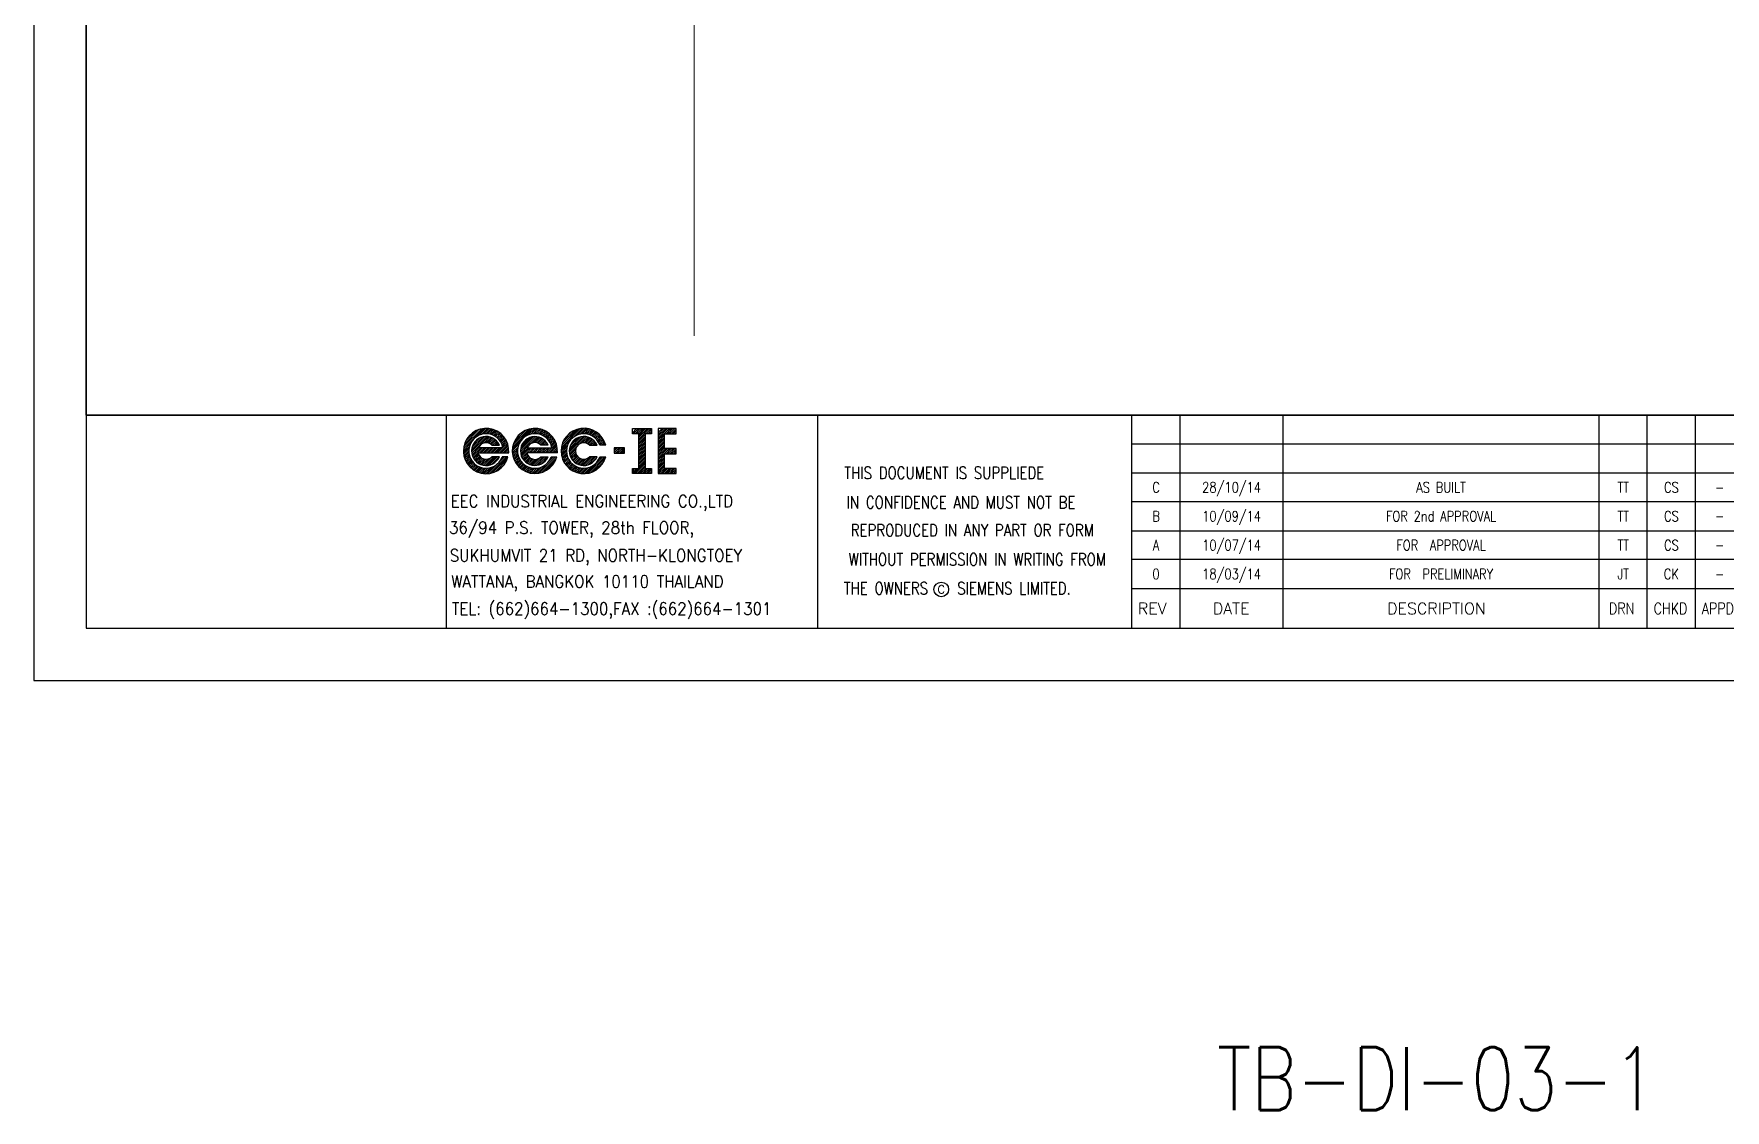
# Model space of a CAD drawing. Header units: millimetres. Extents: x -14942 to 24072, y -50285 to 2207.
# Drawn here: x 1066.4 to 1308.6, y -5358.4 to -5204.3 of the extents above; entities that cross this region are included whole.
import ezdxf
from ezdxf.enums import TextEntityAlignment as Align

# ---------------------------------------------------------------- set-up
doc = ezdxf.new("R2010")
doc.units = ezdxf.units.MM
doc.header["$MEASUREMENT"] = 0
doc.layers.get('0').update_dxf_attribs({"linetype": 'CONTINUOUS'})
for name, color, linetype in [('52049_PAPER A4$0$Frame_A1', 253, 'CONTINUOUS'), ('BEAM', 3, 'CONTINUOUS'), ('INSTRUMENT', 1, 'CONTINUOUS'), ('TEXT', 2, 'CONTINUOUS')]:
    doc.layers.add(name, color=color, linetype=linetype)
doc.styles.add('52049_PAPER A4$0$Romans-title', font='romans.shx')
doc.styles.add('ROMANS', font='romans')

# ---------------------------------------------------------------- blocks, each defined once
blk = doc.blocks.new('52049_PAPER A4$0$eec-ie')
at = {"layer": '52049_PAPER A4$0$Frame_A1', "color": 0, "lineweight": -3}
for p, q in [((0, 0), (0.873, 0.873)), ((0.013, 0.091), (0.781, 0.859)), ((0.04, 0.196), (0.677, 0.833)), ((0.09, 0.324), (0.549, 0.783)), ((0.649, 0.571), (0.955, 0.877)), ((0.773, 0.617), (1.031, 0.875)), ((0.87, 0.637), (1.102, 0.868)), ((0.955, 0.643), (1.168, 0.856)), ((1.03, 0.64), (1.231, 0.841)), ((1.099, 0.631), (1.29, 0.822)), ((1.162, 0.617), (1.346, 0.8)), ((1.221, 0.598), (1.399, 0.776)), ((1.276, 0.575), (1.45, 0.749)), ((2.109, 0.082), (2.883, 0.856)), ((2.133, 0.184), (2.78, 0.831)), ((2.181, 0.31), (2.655, 0.784)), ((2.557, 0.452), (2.973, 0.869)), ((2.773, 0.591), (3.055, 0.872)), ((2.889, 0.628), (3.131, 0.87)), ((2.983, 0.644), (3.201, 0.862)), ((3.064, 0.648), (3.267, 0.85)), ((3.138, 0.643), (3.329, 0.834)), ((3.206, 0.633), (3.387, 0.815)), ((3.268, 0.618), (3.443, 0.793)), ((3.326, 0.598), (3.496, 0.768)), ((3.381, 0.574), (3.547, 0.74)), ((4.192, 0.06), (4.997, 0.865)), ((4.213, 0.16), (4.897, 0.843)), ((4.254, 0.278), (4.779, 0.803)), ((4.693, 0.483), (5.085, 0.875)), ((4.878, 0.591), (5.165, 0.877)), ((4.991, 0.625), (5.239, 0.873)), ((5.083, 0.64), (5.308, 0.864)), ((5.164, 0.643), (5.373, 0.852)), ((5.237, 0.638), (5.435, 0.835)), ((5.304, 0.627), (5.493, 0.815)), ((5.366, 0.611), (5.548, 0.792)), ((5.424, 0.591), (5.6, 0.767)), ((5.478, 0.567), (5.65, 0.739)), ((7.232, 0.683), (7.413, 0.864)), ((7.27, 0.644), (7.491, 0.864)), ((7.348, 0.644), (7.568, 0.864)), ((7.426, 0.644), (7.646, 0.864)), ((7.504, 0.644), (7.724, 0.864)), ((7.507, 0.569), (7.802, 0.864)), ((7.507, 0.491), (7.88, 0.864)), ((7.507, 0.413), (7.958, 0.864)), ((7.816, 0.644), (8.036, 0.864)), ((7.894, 0.644), (8.059, 0.808)), ((7.972, 0.644), (8.059, 0.73)), ((8.334, 0.46), (8.738, 0.864)), ((8.334, 0.538), (8.66, 0.864)), ((8.334, 0.382), (8.816, 0.864)), ((8.334, 0.694), (8.504, 0.864)), ((8.334, 0.616), (8.582, 0.864)), ((8.673, 0.644), (8.894, 0.864)), ((8.751, 0.644), (8.972, 0.864)), ((8.829, 0.644), (9.05, 0.864)), ((8.907, 0.644), (9.106, 0.842)), ((8.985, 0.644), (9.106, 0.764)), ((-0.005, -0.082), (0.302, 0.224)), ((-0.002, -0.158), (0.256, 0.1)), ((0.005, -0.229), (0.236, 0.002)), ((0.256, 0.568), (0.305, 0.617)), ((0.345, -0.123), (0.996, 0.528)), ((0.346, -0.044), (0.916, 0.526)), ((0.352, -0.194), (1.066, 0.521)), ((0.361, 0.049), (0.824, 0.512)), ((0.366, -0.258), (0.664, 0.04)), ((0.385, -0.317), (0.742, 0.04)), ((0.402, 0.168), (0.704, 0.47)), ((0.409, -0.371), (0.82, 0.04)), ((1.692, 0.04), (0.64, 0.04)), ((0.684, -0.173), (0.898, 0.04)), ((0.762, -0.173), (0.976, 0.04)), ((0.84, -0.173), (1.054, 0.04)), ((0.869, 0.245), (1.13, 0.507)), ((0.918, -0.173), (1.132, 0.04)), ((0.961, 0.259), (1.189, 0.488)), ((0.996, -0.173), (1.21, 0.04)), ((1.033, 0.253), (1.243, 0.464)), ((1.074, -0.173), (1.288, 0.04)), ((1.093, 0.236), (1.294, 0.436)), ((1.146, 0.21), (1.34, 0.404)), ((1.152, -0.173), (1.366, 0.04)), ((1.192, 0.178), (1.383, 0.369)), ((1.218, 0.155), (1.538, 0.155)), ((1.23, -0.173), (1.444, 0.04)), ((1.246, 0.155), (1.422, 0.331)), ((1.308, -0.173), (1.522, 0.04)), ((1.324, 0.155), (1.458, 0.289)), ((1.328, 0.548), (1.498, 0.719)), ((1.376, 0.519), (1.544, 0.687)), ((1.386, -0.173), (1.6, 0.04)), ((1.402, 0.155), (1.49, 0.243)), ((1.422, 0.486), (1.588, 0.653)), ((1.464, 0.45), (1.63, 0.616)), ((1.464, -0.173), (1.677, 0.04)), ((1.48, 0.155), (1.519, 0.194)), ((1.503, 0.412), (1.669, 0.577)), ((1.539, 0.37), (1.706, 0.536)), ((1.542, -0.173), (1.898, 0.183)), ((1.573, 0.326), (1.741, 0.493)), ((1.603, 0.278), (1.773, 0.448)), ((1.62, -0.173), (1.914, 0.121)), ((1.63, 0.227), (1.803, 0.4)), ((1.654, 0.173), (1.831, 0.35)), ((1.674, 0.115), (1.856, 0.297)), ((1.689, 0.052), (1.879, 0.241)), ((1.698, -0.173), (1.927, 0.056)), ((2.092, -0.09), (2.374, 0.191)), ((2.095, -0.166), (2.337, 0.076)), ((2.096, -0.009), (2.513, 0.408)), ((2.311, 0.518), (2.447, 0.654)), ((2.442, -0.131), (3.095, 0.523)), ((2.442, -0.052), (3.017, 0.522)), ((2.45, -0.2), (2.776, 0.125)), ((2.456, 0.039), (2.926, 0.509)), ((2.465, -0.264), (2.764, 0.036)), ((2.485, -0.322), (2.842, 0.036)), ((2.493, 0.155), (2.81, 0.471)), ((2.716, -0.168), (2.92, 0.036)), ((2.725, 0.036), (3.79, 0.036)), ((2.794, -0.168), (2.998, 0.036)), ((2.839, 0.189), (3.165, 0.515)), ((2.872, -0.168), (3.076, 0.036)), ((2.95, -0.168), (3.154, 0.036)), ((2.985, 0.256), (3.229, 0.5)), ((3.028, -0.168), (3.232, 0.036)), ((3.07, 0.264), (3.287, 0.48)), ((3.106, -0.168), (3.31, 0.036)), ((3.139, 0.255), (3.34, 0.456)), ((3.184, -0.168), (3.388, 0.036)), ((3.198, 0.236), (3.39, 0.428)), ((3.25, 0.209), (3.436, 0.396)), ((3.262, -0.168), (3.466, 0.036)), ((3.294, 0.176), (3.478, 0.36)), ((3.622, 0.16), (3.312, 0.16)), ((3.34, -0.168), (3.544, 0.036)), ((3.356, 0.16), (3.517, 0.321)), ((3.418, -0.168), (3.622, 0.036)), ((3.432, 0.547), (3.595, 0.71)), ((3.434, 0.16), (3.552, 0.278)), ((3.48, 0.517), (3.64, 0.678)), ((3.496, -0.168), (3.7, 0.036)), ((3.512, 0.16), (3.584, 0.232)), ((3.524, 0.484), (3.684, 0.643)), ((3.566, 0.448), (3.725, 0.607)), ((3.574, -0.168), (3.778, 0.036)), ((3.59, 0.16), (3.612, 0.182)), ((3.605, 0.408), (3.764, 0.567)), ((3.641, 0.366), (3.8, 0.526)), ((3.652, -0.168), (3.989, 0.169)), ((3.674, 0.321), (3.835, 0.483)), ((3.704, 0.273), (3.867, 0.437)), ((3.73, 0.222), (3.897, 0.388)), ((3.73, -0.168), (4.005, 0.107)), ((3.753, 0.167), (3.924, 0.338)), ((3.773, 0.109), (3.948, 0.284)), ((3.788, 0.046), (3.97, 0.228)), ((3.808, -0.168), (4.016, 0.04)), ((4.18, -0.108), (4.466, 0.179)), ((4.182, -0.028), (4.574, 0.364)), ((4.184, -0.182), (4.432, 0.066)), ((4.343, 0.446), (4.611, 0.713)), ((4.529, -0.071), (5.128, 0.528)), ((4.531, -0.147), (5.204, 0.526)), ((4.538, 0.017), (5.04, 0.519)), ((4.54, -0.215), (4.857, 0.101)), ((4.568, 0.124), (4.932, 0.489)), ((4.69, 0.325), (4.732, 0.366)), ((4.956, 0.2), (5.272, 0.517)), ((5.087, 0.253), (5.334, 0.501)), ((5.17, 0.259), (5.392, 0.48)), ((5.238, 0.248), (5.444, 0.455)), ((5.296, 0.228), (5.493, 0.426)), ((5.346, 0.201), (5.539, 0.393)), ((5.39, 0.167), (5.58, 0.357)), ((5.402, 0.155), (5.722, 0.155)), ((5.456, 0.155), (5.619, 0.317)), ((5.528, 0.539), (5.698, 0.709)), ((5.534, 0.155), (5.653, 0.274)), ((5.576, 0.508), (5.743, 0.676)), ((5.612, 0.155), (5.684, 0.227)), ((5.62, 0.475), (5.786, 0.641)), ((5.661, 0.438), (5.827, 0.604)), ((5.69, 0.155), (5.712, 0.177)), ((5.7, 0.398), (5.865, 0.564)), ((5.735, 0.356), (5.902, 0.523)), ((5.767, 0.31), (5.936, 0.479)), ((5.797, 0.262), (5.967, 0.432)), ((5.823, 0.21), (5.997, 0.384)), ((6.09, 0.155), (5.845, 0.155)), ((5.846, 0.155), (6.024, 0.333)), ((5.924, 0.155), (6.048, 0.279)), ((6.002, 0.155), (6.07, 0.223)), ((6.08, 0.155), (6.088, 0.163)), ((6.901, 0.037), (6.46, 0.037)), ((6.46, 0.037), (6.46, -0.183)), ((6.46, -0.011), (6.508, 0.037)), ((6.46, -0.089), (6.586, 0.037)), ((6.46, -0.167), (6.664, 0.037)), ((6.521, -0.183), (6.742, 0.037)), ((6.599, -0.183), (6.82, 0.037)), ((6.677, -0.183), (6.898, 0.037)), ((6.901, -0.183), (6.901, 0.037)), ((7.507, 0.335), (7.783, 0.611)), ((7.507, 0.257), (7.783, 0.533)), ((7.507, 0.179), (7.783, 0.455)), ((7.507, 0.101), (7.783, 0.377)), ((7.507, 0.023), (7.783, 0.299)), ((7.507, -0.055), (7.783, 0.221)), ((7.507, -0.133), (7.783, 0.143)), ((7.507, -0.211), (7.783, 0.065)), ((8.05, 0.644), (8.059, 0.652)), ((8.334, 0.304), (8.61, 0.58)), ((8.334, 0.226), (8.61, 0.502)), ((8.334, 0.149), (8.61, 0.424)), ((8.334, 0.071), (8.61, 0.346)), ((8.334, -0.007), (8.61, 0.268)), ((8.334, -0.085), (8.61, 0.19)), ((8.334, -0.163), (8.61, 0.112)), ((8.334, -0.241), (8.61, 0.034)), ((8.334, -0.397), (8.741, 0.01)), ((8.334, -0.319), (8.663, 0.01)), ((8.334, -0.475), (8.819, 0.01)), ((8.676, -0.211), (8.897, 0.01)), ((8.754, -0.211), (8.975, 0.01)), ((8.832, -0.211), (9.053, 0.01)), ((9.063, 0.644), (9.106, 0.686)), ((0.016, -0.295), (0.23, -0.082)), ((0.032, -0.358), (0.232, -0.157)), ((0.051, -0.417), (0.242, -0.226)), ((0.072, -0.473), (0.256, -0.29)), ((0.097, -0.527), (0.275, -0.349)), ((0.124, -0.578), (0.298, -0.404)), ((0.154, -0.626), (0.324, -0.455)), ((0.186, -0.672), (0.354, -0.504)), ((0.22, -0.716), (0.387, -0.549)), ((0.256, -0.757), (0.422, -0.591)), ((0.295, -0.796), (0.461, -0.63)), ((0.336, -0.833), (0.503, -0.667)), ((0.379, -0.868), (0.547, -0.7)), ((0.437, -0.421), (0.637, -0.221)), ((0.468, -0.467), (0.662, -0.273)), ((0.503, -0.51), (0.694, -0.319)), ((0.542, -0.55), (0.733, -0.359)), ((0.584, -0.585), (0.777, -0.392)), ((0.622, -0.173), (1.935, -0.173)), ((0.63, -0.618), (0.828, -0.419)), ((0.679, -0.646), (0.887, -0.439)), ((0.732, -0.671), (0.956, -0.448)), ((0.79, -0.691), (1.041, -0.44)), ((0.853, -0.707), (1.194, -0.366)), ((0.922, -0.715), (1.294, -0.343)), ((0.999, -0.716), (1.372, -0.343)), ((1.042, -1.063), (1.762, -0.343)), ((1.088, -0.705), (1.45, -0.343)), ((1.131, -1.052), (1.839, -0.343)), ((1.199, -0.672), (1.528, -0.343)), ((1.538, -0.343), (1.218, -0.343)), ((1.232, -1.029), (1.902, -0.359)), ((1.353, -0.986), (1.858, -0.48)), ((1.533, -0.884), (1.757, -0.66)), ((1.646, -0.381), (1.684, -0.343)), ((1.906, -0.343), (1.661, -0.343)), ((1.776, -0.173), (1.935, -0.014)), ((1.854, -0.173), (1.938, -0.089)), ((1.932, -0.173), (1.936, -0.169)), ((2.103, -0.236), (2.321, -0.018)), ((2.115, -0.302), (2.317, -0.1)), ((2.131, -0.364), (2.321, -0.173)), ((2.15, -0.423), (2.332, -0.241)), ((2.172, -0.479), (2.347, -0.303)), ((2.197, -0.532), (2.367, -0.362)), ((2.224, -0.582), (2.39, -0.416)), ((2.254, -0.63), (2.417, -0.467)), ((2.287, -0.676), (2.448, -0.515)), ((2.321, -0.719), (2.481, -0.559)), ((2.358, -0.76), (2.517, -0.601)), ((2.397, -0.799), (2.556, -0.64)), ((2.439, -0.836), (2.598, -0.676)), ((2.482, -0.87), (2.643, -0.709)), ((2.509, -0.376), (2.71, -0.175)), ((2.537, -0.425), (2.729, -0.234)), ((2.569, -0.471), (2.756, -0.285)), ((2.605, -0.513), (2.789, -0.33)), ((2.644, -0.552), (2.828, -0.368)), ((2.687, -0.588), (2.873, -0.401)), ((4.023, -0.168), (2.708, -0.168)), ((2.733, -0.619), (2.925, -0.427)), ((2.783, -0.647), (2.985, -0.445)), ((2.837, -0.671), (3.056, -0.453)), ((2.896, -0.69), (3.144, -0.443)), ((2.96, -0.704), (3.316, -0.348)), ((3.03, -0.712), (3.394, -0.348)), ((3.11, -0.71), (3.472, -0.348)), ((3.153, -1.056), (3.862, -0.348)), ((3.203, -0.695), (3.55, -0.348)), ((3.245, -1.043), (3.94, -0.348)), ((3.312, -0.348), (3.622, -0.348)), ((3.323, -0.653), (3.618, -0.358)), ((3.349, -1.016), (3.981, -0.385)), ((3.478, -0.965), (3.93, -0.514)), ((3.738, -0.394), (3.784, -0.348)), ((3.756, -0.348), (3.992, -0.348)), ((3.886, -0.168), (4.024, -0.03)), ((3.963, -0.168), (4.026, -0.106)), ((4.192, -0.251), (4.417, -0.027)), ((4.205, -0.316), (4.414, -0.108)), ((4.222, -0.378), (4.419, -0.181)), ((4.242, -0.436), (4.43, -0.247)), ((4.264, -0.491), (4.446, -0.309)), ((4.29, -0.544), (4.466, -0.367)), ((4.318, -0.594), (4.49, -0.421)), ((4.348, -0.641), (4.518, -0.472)), ((4.381, -0.686), (4.548, -0.519)), ((4.416, -0.729), (4.582, -0.563)), ((4.453, -0.77), (4.619, -0.604)), ((4.493, -0.809), (4.658, -0.643)), ((4.534, -0.845), (4.701, -0.678)), ((4.556, -0.278), (4.804, -0.03)), ((4.577, -0.335), (4.798, -0.113)), ((4.578, -0.879), (4.747, -0.711)), ((4.602, -0.388), (4.808, -0.181)), ((4.631, -0.437), (4.829, -0.239)), ((4.664, -0.482), (4.856, -0.289)), ((4.7, -0.523), (4.89, -0.333)), ((4.74, -0.562), (4.931, -0.371)), ((4.783, -0.596), (4.977, -0.402)), ((4.829, -0.628), (5.031, -0.427)), ((4.88, -0.655), (5.092, -0.443)), ((4.935, -0.678), (5.165, -0.448)), ((4.994, -0.697), (5.26, -0.43)), ((5.059, -0.71), (5.426, -0.343)), ((5.13, -0.717), (5.504, -0.343)), ((5.211, -0.714), (5.582, -0.343)), ((5.254, -1.06), (5.971, -0.343)), ((5.305, -0.698), (5.659, -0.343)), ((5.347, -1.046), (6.049, -0.343)), ((5.722, -0.343), (5.402, -0.343)), ((5.429, -0.652), (5.709, -0.372)), ((5.453, -1.018), (6.075, -0.396)), ((5.585, -0.964), (6.02, -0.528)), ((5.808, -0.428), (5.893, -0.343)), ((5.845, -0.343), (6.09, -0.343)), ((6.46, -0.183), (6.901, -0.183)), ((6.755, -0.183), (6.901, -0.037)), ((6.833, -0.183), (6.901, -0.115)), ((7.354, -1.065), (7.783, -0.637)), ((7.432, -1.065), (7.783, -0.715)), ((7.507, -0.289), (7.783, -0.013)), ((7.507, -0.367), (7.783, -0.091)), ((7.507, -0.444), (7.783, -0.169)), ((7.507, -0.522), (7.783, -0.247)), ((7.507, -0.6), (7.783, -0.325)), ((7.507, -0.678), (7.783, -0.403)), ((7.507, -0.756), (7.783, -0.481)), ((7.507, -0.834), (7.783, -0.559)), ((8.334, -0.553), (8.61, -0.277)), ((8.334, -0.631), (8.61, -0.355)), ((8.334, -0.709), (8.61, -0.433)), ((8.334, -0.787), (8.61, -0.511)), ((8.334, -0.865), (8.61, -0.589)), ((8.334, -0.943), (8.61, -0.667)), ((8.91, -0.211), (9.106, -0.015)), ((8.988, -0.211), (9.106, -0.093)), ((9.066, -0.211), (9.106, -0.171)), ((0.425, -0.9), (0.595, -0.731)), ((0.473, -0.931), (0.646, -0.758)), ((0.523, -0.958), (0.7, -0.781)), ((0.576, -0.984), (0.758, -0.801)), ((0.631, -1.006), (0.82, -0.817)), ((0.69, -1.025), (0.888, -0.827)), ((0.751, -1.042), (0.962, -0.831)), ((0.817, -1.054), (1.043, -0.828)), ((0.886, -1.062), (1.137, -0.812)), ((0.961, -1.066), (1.253, -0.774)), ((2.528, -0.902), (2.691, -0.739)), ((2.576, -0.932), (2.743, -0.765)), ((2.627, -0.959), (2.797, -0.789)), ((2.68, -0.984), (2.856, -0.808)), ((2.736, -1.006), (2.919, -0.823)), ((2.796, -1.024), (2.987, -0.833)), ((2.858, -1.04), (3.062, -0.836)), ((2.924, -1.052), (3.144, -0.831)), ((2.995, -1.059), (3.24, -0.814)), ((3.071, -1.061), (3.359, -0.773)), ((4.624, -0.911), (4.795, -0.74)), ((4.673, -0.94), (4.847, -0.766)), ((4.724, -0.967), (4.903, -0.788)), ((4.778, -0.991), (4.962, -0.807)), ((4.834, -1.013), (5.026, -0.821)), ((4.894, -1.031), (5.095, -0.829)), ((4.957, -1.046), (5.172, -0.831)), ((5.023, -1.057), (5.257, -0.824)), ((5.095, -1.064), (5.356, -0.802)), ((5.171, -1.066), (5.485, -0.752)), ((7.232, -0.954), (7.341, -0.845)), ((7.232, -0.876), (7.263, -0.845)), ((7.232, -1.032), (7.419, -0.845)), ((7.276, -1.065), (7.497, -0.845)), ((7.51, -1.065), (7.783, -0.793)), ((7.588, -1.065), (7.809, -0.845)), ((7.666, -1.065), (7.887, -0.845)), ((7.744, -1.065), (7.964, -0.845)), ((7.822, -1.065), (8.042, -0.845)), ((7.9, -1.065), (8.059, -0.907)), ((7.978, -1.065), (8.059, -0.985)), ((8.056, -1.065), (8.059, -1.063)), ((8.334, -1.021), (8.61, -0.745)), ((8.368, -1.065), (8.61, -0.823)), ((8.446, -1.065), (8.666, -0.845)), ((8.524, -1.065), (8.744, -0.845)), ((8.602, -1.065), (8.822, -0.845)), ((8.679, -1.065), (8.9, -0.845)), ((8.757, -1.065), (8.978, -0.845)), ((8.835, -1.065), (9.056, -0.845)), ((8.913, -1.065), (9.106, -0.873)), ((8.991, -1.065), (9.106, -0.951)), ((9.069, -1.065), (9.106, -1.029))]:
    blk.add_line(p, q, dxfattribs=at)
for points in [[(7.232, 0.864), (8.059, 0.864), (8.059, 0.644), (7.783, 0.644), (7.783, -0.845), (8.059, -0.845), (8.059, -1.065), (7.232, -1.065), (7.232, -0.845), (7.507, -0.845), (7.507, 0.644), (7.232, 0.644)], [(8.61, 0.01), (8.61, 0.644), (9.106, 0.644), (9.106, 0.864), (8.334, 0.864), (8.334, -1.065), (9.106, -1.065), (9.106, -0.845), (8.61, -0.845), (8.61, -0.211), (9.106, -0.211), (9.106, 0.01)]]:
    blk.add_lwpolyline(points, close=True, dxfattribs=at)
for centre, radius, start, end in [((0.967, -0.094), 0.972, 355.3439, 345.14659), ((3.059, -0.094), 0.967, 355.6074, 344.77468), ((5.151, -0.094), 0.972, 14.85341, 345.14659), ((0.967, -0.094), 0.737, 10.52425, 340.25595), ((0.967, -0.094), 0.623, 23.56973, 336.43027), ((0.967, -0.094), 0.354, 44.78756, 157.61069), ((3.059, -0.094), 0.742, 10.07657, 339.99371), ((3.059, -0.094), 0.618, 24.25452, 335.74548), ((3.059, -0.094), 0.358, 45.10959, 158.75786), ((5.151, -0.094), 0.737, 19.74405, 340.25595), ((5.151, -0.094), 0.623, 23.56973, 336.43027), ((5.151, -0.094), 0.354, 44.78756, 315.21244), ((0.967, -0.094), 0.354, 192.89006, 315.21244), ((3.059, -0.094), 0.358, 191.9242, 314.89041)]:
    blk.add_arc(centre, radius, start, end, dxfattribs=at)
blk = doc.blocks.new('52049_PAPER A4$0$eec logo')
at = {"color": 7, "xscale": 2.786697286423482, "yscale": 2.786697286423482, "zscale": 2.786697286423482}
blk.add_blockref('52049_PAPER A4$0$eec-ie', (50.01, 25.95), dxfattribs=at)
blk = doc.blocks.new('FJB')
at = {"color": 3}
for p, q in [((-415.5, 38.01), (-4.5, 38.01)), ((-363.94, 38.01), (-363.94, 7.5)), ((-310.77, 38.01), (-310.77, 7.5)), ((-265.75, 7.5), (-265.75, 38.01)), ((-258.85, 7.5), (-258.85, 38.01)), ((-244.11, 7.5), (-244.11, 38.01)), ((-198.84, 7.5), (-198.84, 38.01)), ((-191.95, 7.5), (-191.95, 38.01)), ((-185.05, 7.5), (-185.05, 38.01)), ((-265.75, 13.19), (-178.16, 13.19))]:
    blk.add_line(p, q, dxfattribs=at)
at = {"color": 1}
for p, q in [((-178.16, 33.87), (-265.75, 33.87)), ((-265.75, 29.74), (-178.16, 29.74)), ((-178.16, 25.6), (-265.75, 25.6)), ((-265.75, 21.46), (-178.16, 21.46)), ((-178.16, 17.33), (-265.75, 17.33))]:
    blk.add_line(p, q, dxfattribs=at)
at = {"color": 7}
blk.add_lwpolyline([(0, 0), (0, 292.5), (-423, 292.5), (-423, 0)], close=True, dxfattribs=at)
blk.add_lwpolyline([(-415.5, 285), (-4.5, 285), (-4.5, 38.01), (-415.5, 38.01)], close=True)
at = {"color": 3}
blk.add_lwpolyline([(-4.5, 7.5), (-4.5, 285), (-415.5, 285), (-415.5, 7.5)], close=True, dxfattribs=at)
at = {"color": 2}
blk.add_circle((-293.05, 13.05), 1.05, dxfattribs=at)
at = {"color": 3, "xscale": 1.200000000000001, "yscale": 1.200000000000001, "zscale": 1.200000000000001}
blk.add_blockref('52049_PAPER A4$0$eec logo', (-421.49, 2.05), dxfattribs=at)
at = {"color": 2, "style": '52049_PAPER A4$0$Romans-title', "width": 0.8}
for s, p in [('THIS DOCUMENT IS SUPPLIEDE', (-292.63, 29.75)), ('IN CONFIDENCE AND MUST NOT BE', (-290.24, 25.51)), (' REPRODUCED IN ANY PART OR FORM', (-289.1, 21.53)), (' WITHOUT PERMISSION IN WRITING FROM ', (-287.9, 17.35)), ('THE OWNERS   SIEMENS LIMITED. ', (-290.28, 13.22))]:
    blk.add_text(s, height=1.75, dxfattribs=at).set_placement(p, align=Align.MIDDLE)
for s, p in [('C', (-262.3, 27.67)), ('28/10/14', (-251.48, 27.67)), ('AS BUILT', (-221.48, 27.67)), ('TT', (-195.39, 27.67)), ('CS', (-188.5, 27.67)), ('-', (-181.6, 27.67)), ('B', (-262.3, 23.53)), ('10/09/14', (-251.48, 23.53)), ('FOR 2nd APPROVAL', (-221.48, 23.53)), ('TT', (-195.39, 23.53)), ('CS', (-188.5, 23.53)), ('-', (-181.6, 23.53)), ('A', (-262.3, 19.39)), ('10/07/14', (-251.48, 19.39)), ('FOR  APPROVAL', (-221.48, 19.39)), ('TT', (-195.39, 19.39)), ('CS', (-188.5, 19.39)), ('-', (-181.6, 19.39)), ('0', (-262.3, 15.26)), ('18/03/14', (-251.48, 15.26)), ('FOR  PRELIMINARY', (-221.48, 15.26)), ('JT', (-195.39, 15.26)), ('CK', (-188.5, 15.26)), ('-', (-181.6, 15.26))]:
    blk.add_text(s, height=1.5, dxfattribs=at).set_placement(p, align=Align.MIDDLE_CENTER)
at = {"color": 2, "style": '52049_PAPER A4$0$Romans-title'}
for s, height, width, p in [('EEC INDUSTRIAL ENGINEERING CO.,LTD', 1.75, 0.9, (-363.31, 24.81)), ('36/94 P.S. TOWER, 28th FLOOR,', 1.75, 0.9, (-363.55, 21.03, -1.75)), ('SUKHUMVIT 21 RD, NORTH-KLONGTOEY', 1.75, 0.9, (-363.45, 17.05, -1.75)), ('WATTANA, BANGKOK 10110 THAILAND ', 1.75, 0.9, (-363.25, 13.31, -1.75)), ('TEL: (662)664-1300,FAX :(662)664-1301', 1.75, 0.9, (-363.14, 9.42, -1.75)), ('DRN', 1.655, 0.8, (-197.44, 9.49)), ('CHKD', 1.655, 0.8, (-191.03, 9.49)), ('APPD', 1.655, 0.8, (-184.14, 9.49))]:
    blk.add_text(s, height=height, dxfattribs=dict(at, width=width)).set_placement(p)
blk.add_text('C', height=1.19, dxfattribs=at).set_placement((-293.05, 13.05), align=Align.MIDDLE)
for s, height, p in [('REV', 1.655, (-264.9, 9.49)), ('DATE', 1.655, (-254.17, 9.49)), ('DESCRIPTION', 1.6548, (-229.2, 9.49))]:
    blk.add_text(s, height=height, dxfattribs=at).set_placement(p)

msp = doc.modelspace()

# ---------------------------------------------------------------- linework, layer by layer
at = {"layer": 'BEAM', "color": 7, "lineweight": 13, "ltscale": 0.3}
msp.add_line((1160.92, -5247.49), (1160.92, -5016.74), dxfattribs=at)
at = {"layer": 'INSTRUMENT', "color": 7, "lineweight": 13}
msp.add_lwpolyline([(1073.88, -5011.87), (1484.88, -5011.87), (1484.88, -5258.86), (1073.88, -5258.86)], close=True, dxfattribs=at)

# ---------------------------------------------------------------- block references
msp.add_blockref('FJB', (1489.38, -5296.87), dxfattribs=at)

# ---------------------------------------------------------------- texts
at = {"layer": 'TEXT', "color": 7, "lineweight": 13, "style": 'ROMANS', "width": 0.8}
msp.add_text('TB-DI-03-1', height=9, dxfattribs=at).set_placement((1235.79, -5358.39))

doc.saveas('drawing.dxf')
